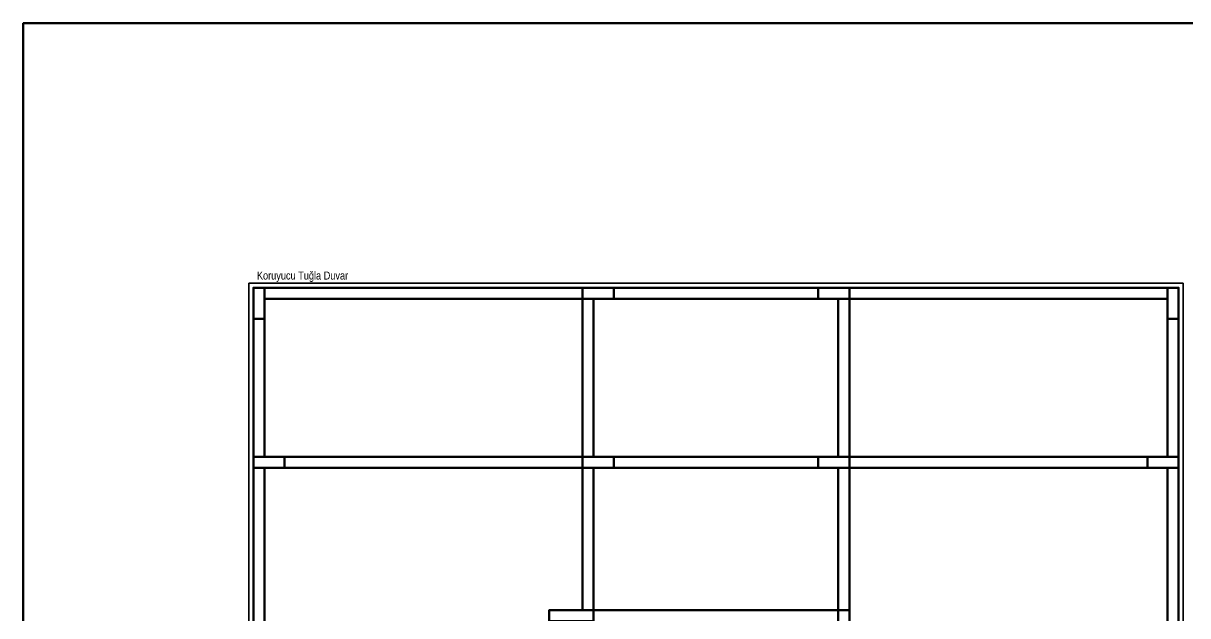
# Model space of a CAD drawing. Header units: millimetres. Extents: x 1852829 to 1882754, y -270850 to -231658.
# Drawn here: x 1853005 to 1855623, y -242826 to -241493 of the extents above; entities that cross this region are included whole.
import ezdxf

# ---------------------------------------------------------------- set-up
doc = ezdxf.new("R2010")
doc.units = ezdxf.units.MM
doc.linetypes.add('su yalıtım', pattern=[30, 12, -18])
for name, color, linetype, lineweight in [('a_ba', 6, 'Continuous', 50), ('a_duvar', 251, 'Continuous', 35), ('a_not_text', 7, 'Continuous', 13), ('a_yalıtım_su', 7, 'su yalıtım', 13), ('a_çerçeve_line', 7, 'Continuous', 50)]:
    doc.layers.add(name, color=color, linetype=linetype, lineweight=lineweight)
doc.styles.get("Standard").update_dxf_attribs({"font": 'ARIALN.TTF'})

msp = doc.modelspace()

# ---------------------------------------------------------------- linework, layer by layer
at = {"layer": 'a_ba', "color": 253}
for points in [[(1853522.7, -242158.2), (1853547.7, -242158.2), (1853547.7, -242088.2), (1853522.7, -242088.2)], [(1853547.7, -242088.2), (1854262.7, -242088.2), (1854262.7, -242113.2), (1853547.7, -242113.2)], [(1854332.7, -242113.2), (1854332.7, -242088.2), (1854262.7, -242088.2), (1854262.7, -242113.2)], [(1854332.7, -242088.2), (1854792.7, -242088.2), (1854792.7, -242113.2), (1854332.7, -242113.2)], [(1854862.7, -242113.2), (1854862.7, -242088.2), (1854792.7, -242088.2), (1854792.7, -242113.2)], [(1854862.7, -242088.2), (1855577.7, -242088.2), (1855577.7, -242113.2), (1854862.7, -242113.2)], [(1855577.7, -242158.2), (1855602.7, -242158.2), (1855602.7, -242088.2), (1855577.7, -242088.2)], [(1854262.7, -242113.2), (1854287.7, -242113.2), (1854287.7, -242468.2), (1854262.7, -242468.2)], [(1854837.7, -242113.2), (1854862.7, -242113.2), (1854862.7, -242468.2), (1854837.7, -242468.2)], [(1853522.7, -242158.3), (1853547.7, -242158.3), (1853547.7, -242468.2), (1853522.7, -242468.2)], [(1855577.7, -242158.2), (1855602.7, -242158.2), (1855602.7, -242468.2), (1855577.7, -242468.2)], [(1853522.7, -242468.2), (1853522.7, -242493.2), (1853592.7, -242493.2), (1853592.7, -242468.2)], [(1853592.7, -242468.2), (1854262.7, -242468.2), (1854262.7, -242493.2), (1853592.7, -242493.2)], [(1854332.7, -242493.2), (1854332.7, -242468.2), (1854262.7, -242468.2), (1854262.7, -242493.2)], [(1854332.7, -242468.2), (1854792.7, -242468.2), (1854792.7, -242493.2), (1854332.7, -242493.2)], [(1854862.7, -242493.2), (1854862.7, -242468.2), (1854792.7, -242468.2), (1854792.7, -242493.2)], [(1854862.7, -242468.2), (1855532.7, -242468.2), (1855532.7, -242493.2), (1854862.7, -242493.2)], [(1855532.7, -242468.2), (1855532.7, -242493.2), (1855602.7, -242493.2), (1855602.7, -242468.2)], [(1853522.7, -242493.2), (1853547.7, -242493.2), (1853547.7, -242943.2), (1853522.7, -242943.2)], [(1854262.7, -242493.2), (1854287.7, -242493.2), (1854287.7, -242813.2), (1854262.7, -242813.2)], [(1854837.7, -242493.2), (1854862.7, -242493.2), (1854862.7, -242813.2), (1854837.7, -242813.2)], [(1855577.7, -242493.2), (1855602.7, -242493.2), (1855602.7, -242943.2), (1855577.7, -242943.2)], [(1854287.7, -242838.2), (1854287.7, -242813.2), (1854187.7, -242813.2), (1854187.7, -242838.2)], [(1854837.7, -242813.2), (1854862.7, -242813.2), (1854862.7, -243143.2), (1854837.7, -243143.2), (1854837.7, -243118.2), (1854837.7, -243118.2), (1854837.7, -242838.2), (1854837.7, -242838.2)]]:
    msp.add_lwpolyline(points, close=True, dxfattribs=at)
msp.add_lwpolyline([(1854287.7, -242813.2), (1854837.7, -242813.2)], dxfattribs=at)
at = {"layer": 'a_duvar'}
msp.add_line((1854837.7, -242813.2), (1854837.7, -242813.2), dxfattribs=at)
msp.add_lwpolyline([(1853512.7, -242078.2), (1855612.7, -242078.2), (1855612.7, -243878.2), (1853512.7, -243878.2)], close=True, dxfattribs=at)
at = {"layer": 'a_yalıtım_su', "const_width": 1}
msp.add_lwpolyline([(1853522.7, -242088.2), (1855602.7, -242088.2), (1855602.7, -243868.2), (1853522.7, -243868.2)], close=True, dxfattribs=at)
at = {"layer": 'a_çerçeve_line'}
msp.add_lwpolyline([(1872123.9, -244493.4), (1872123.9, -241493.4), (1853005.4, -241493.4), (1853005.4, -244493.4)], close=True, dxfattribs=at)

# ---------------------------------------------------------------- texts
at = {"layer": 'a_not_text'}
msp.add_text('Koruyucu Tuğla Duvar', height=18, dxfattribs=at).set_placement((1853530.6, -242069.7))

doc.saveas('drawing.dxf')
